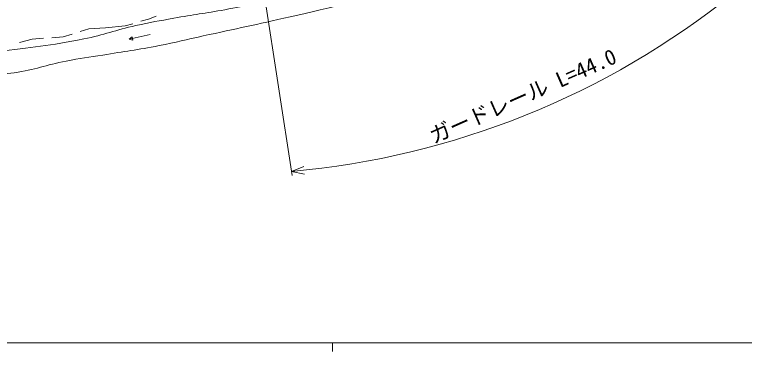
# Model space of a CAD drawing. Units: millimetres, scale not verified. Extents: x 40000 to 680000, y 20000 to 380000.
# Drawn here: x 130619 to 216451, y 204000 to 243568 of the extents above; entities that cross this region are included whole.
import ezdxf
from ezdxf.enums import TextEntityAlignment as Align

# ---------------------------------------------------------------- set-up
doc = ezdxf.new("R2010")
doc.units = ezdxf.units.MM
doc.header["$LTSCALE"] = 1000
for name, color, linetype, lineweight in [('M-BGD', 7, 'Continuous', 13), ('M-STR-HTXT', 7, 'Continuous', 13), ('M-TTL-BAND', 7, 'Continuous', 13)]:
    doc.layers.add(name, color=color, linetype=linetype, lineweight=lineweight)
doc.styles.add('ＭＳ ゴシック', font='')
doc.styles.get('ＭＳ ゴシック').set_extended_font_data('MS Gothic')

msp = doc.modelspace()

# ---------------------------------------------------------------- linework, layer by layer
at = {"layer": 'M-BGD'}
for p, q in [((145481, 242782), (146386, 243046)), ((146386, 243046), (147277, 243389)), ((141297, 242016), (143615, 242239)), ((143615, 242239), (144521, 242503)), ((136341, 240944), (137374, 241268)), ((138329, 241567), (139362, 241891)), ((139362, 241891), (141297, 242016)), ((146545, 241215), (144102, 240686)), ((131186, 240299), (132672, 240693)), ((132672, 240693), (134008, 240785)), ((135005, 240853), (136341, 240944)), ((144102, 240686), (144429, 240949)), ((144508, 240582), (144102, 240686)), ((144429, 240949), (144508, 240582))]:
    msp.add_line(p, q, dxfattribs=at)
for points, knots in [([(70713, 248562), (75916, 246938), (77423, 246288), (81875, 245510), (82940, 245324), (83546, 245282), (84608, 245082), (86748, 244680), (87888, 244197), (89990, 243628), (91063, 243337), (91646, 243097), (92736, 242881), (94177, 242596), (94994, 242434), (96462, 242373), (98444, 242290), (99554, 242522), (101534, 242639), (103026, 242727), (103864, 243014), (105352, 242881), (107706, 242670), (108882, 241810), (111109, 241018), (112688, 240456), (113473, 239857), (115088, 239409), (117022, 238873), (118165, 238753), (120168, 238647), (123446, 238475), (125287, 238890), (128550, 239240), (132555, 239670), (134806, 239930), (138757, 240712), (141183, 241193), (142476, 241750), (144891, 242288), (146622, 242674), (147605, 242832), (149351, 243147), (151683, 243568), (153004, 243721), (155336, 244146), (158017, 244635), (159495, 245031), (162163, 245590), (169348, 247095), (171625, 247527), (180585, 249307)], [0, 0, 0, 0, 1, 1, 1, 2, 2, 2, 3, 3, 3, 4, 4, 4, 5, 5, 5, 6, 6, 6, 7, 7, 7, 8, 8, 8, 9, 9, 9, 10, 10, 10, 11, 11, 11, 12, 12, 12, 13, 13, 13, 14, 14, 14, 15, 15, 15, 16, 16, 16, 17, 17, 17, 17]), ([(181142, 247736), (172384, 245525), (170120, 244919), (163010, 243304), (159020, 242398), (156775, 241931), (152778, 241056), (150760, 240614), (149636, 240334), (147610, 239928), (145041, 239413), (143580, 239246), (140996, 238817), (139315, 238537), (138362, 238443), (136690, 238111), (134294, 237636), (133004, 237101), (130587, 236742), (128323, 236405), (127028, 236409), (124740, 236361), (122756, 236320), (121639, 236293), (119660, 236446), (117996, 236575), (117054, 236664), (115427, 237039), (113469, 237490), (112491, 238136), (110601, 238817), (109399, 239250), (108758, 239612), (107511, 239893), (107204, 239962), (107001, 240026), (106706, 239917), (106520, 239849), (106406, 239733), (106369, 239538), (106309, 239214), (106480, 239030), (106622, 238732), (106804, 238348), (107043, 238215), (107365, 237937), (108314, 237115), (108957, 236794), (110008, 236107), (110849, 235559), (111338, 235279), (112178, 234728), (113815, 233651), (114327, 233243), (116260, 231813)], [0, 0, 0, 0, 1, 1, 1, 2, 2, 2, 3, 3, 3, 4, 4, 4, 5, 5, 5, 6, 6, 6, 7, 7, 7, 8, 8, 8, 9, 9, 9, 10, 10, 10, 11, 11, 11, 12, 12, 12, 13, 13, 13, 14, 14, 14, 15, 15, 15, 16, 16, 16, 17, 17, 17, 18, 18, 18, 18])]:
    msp.add_open_spline(points, degree=3, knots=knots, dxfattribs=at)
at = {"layer": 'M-STR-HTXT'}
for p, q in [((158929, 252832), (163266, 224647)), ((163189, 225142), (164644, 225723)), ((163189, 225142), (164723, 224827))]:
    msp.add_line(p, q, dxfattribs=at)
msp.add_arc((154640, 321415), 96652, 275.07477, 308.74389, dxfattribs=at)
at = {"layer": 'M-TTL-BAND'}
for p, q in [((40000, 205000), (579000, 205000)), ((168000, 205000), (168000, 204000))]:
    msp.add_line(p, q, dxfattribs=at)

# ---------------------------------------------------------------- texts
at = {"layer": 'M-STR-HTXT', "style": 'ＭＳ ゴシック'}
msp.add_text('ガードレール L=44.0', height=1833, rotation=23.856, dxfattribs=at).set_placement((190391, 234005), align=Align.MIDDLE_CENTER)

doc.saveas('drawing.dxf')
